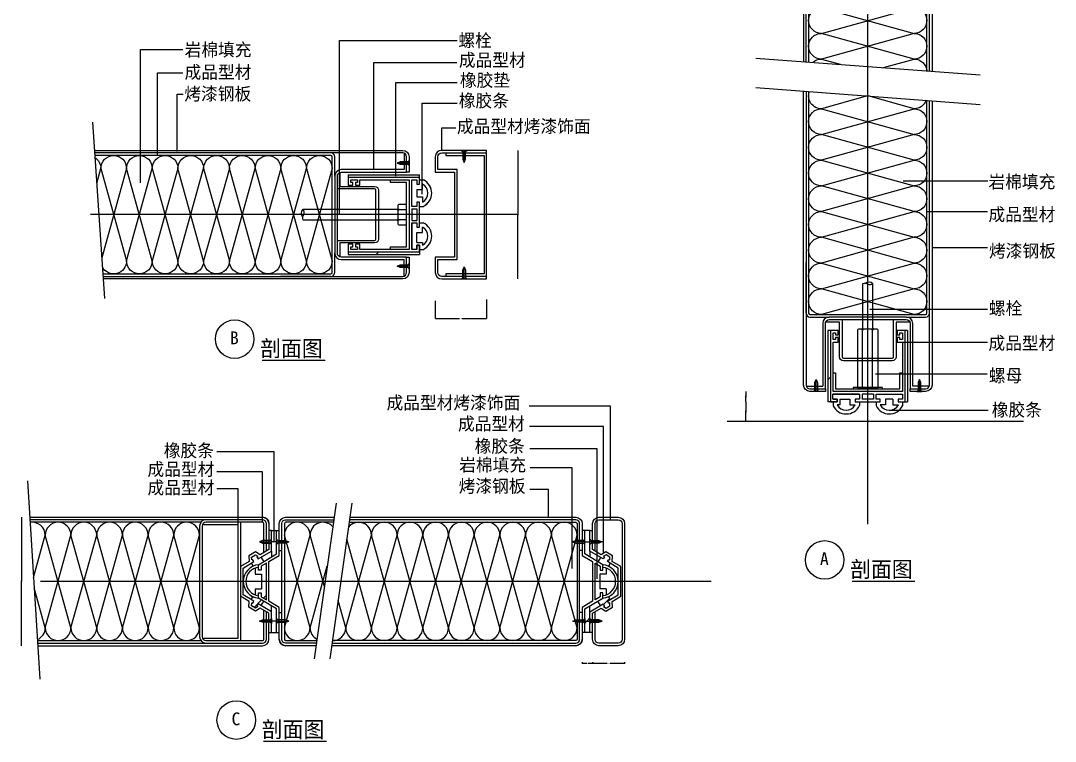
# Model space of a CAD drawing. Header units: metres. Extents: x 52 to 869, y 39 to 1142.
# Drawn here: x 52 to 857, y 39 to 600 of the extents above; entities that cross this region are included whole.
import ezdxf

# ---------------------------------------------------------------- set-up
doc = ezdxf.new("R2010")
doc.units = ezdxf.units.M
for name, color, linetype in [('2', 2, 'Continuous'), ('3', 3, 'Continuous'), ('4', 4, 'Continuous'), ('DIM', 3, 'Continuous'), ('TEXT', 3, 'Continuous')]:
    doc.layers.add(name, color=color, linetype=linetype)
doc.dimstyles.get("Standard").update_dxf_attribs({"dimtxt": 2.5, "dimasz": 2.5, "dimexe": 1.25, "dimexo": 0.625, "dimtad": 1, "dimcen": 2.5, "dimazin": 3, "dimtfac": 1, "dimtmove": 0, "dimatfit": 3})

# ---------------------------------------------------------------- blocks, each defined once
blk = doc.blocks.new('*D4')
for p, q in [((374.32, 382.08), (374.32, 368.32)), ((414.32, 383.13), (414.32, 368.32)), ((374.57, 368.32), (393.32, 368.32)), ((395.32, 368.32), (414.07, 368.32))]:
    blk.add_line(p, q)
at = {"layer": 'Defpoints'}
for p in [(374.32, 382.08), (414.32, 383.13), (374.32, 368.32)]:
    blk.add_point(p, dxfattribs=at)
at = {"layer": 'DIM', "insert": (394.32, 368.32), "char_height": 1, "attachment_point": 5}
blk.add_mtext('40', dxfattribs=at)
blk = doc.blocks.new('*D5')
for p, q in [((438.48, 499.12), (438.48, 449.12)), ((438.23, 449.12), (437.98, 449.12)), ((438.48, 399.12), (438.48, 449.12)), ((438.48, 449.12), (438.48, 449.12)), ((438.73, 449.12), (438.98, 449.12))]:
    blk.add_line(p, q)
at = {"layer": 'Defpoints'}
for p in [(438.48, 499.12), (438.48, 449.12), (438.48, 399.12)]:
    blk.add_point(p, dxfattribs=at)
at = {"layer": 'DIM', "insert": (438.48, 450.245), "char_height": 1, "attachment_point": 5}
blk.add_mtext('0', dxfattribs=at)
blk = doc.blocks.new('*D6')
for p, q in [((615.62, 307.6), (615.37, 307.6)), ((615.87, 311.6), (615.87, 307.6)), ((615.87, 303.6), (615.87, 307.6)), ((615.87, 307.6), (615.87, 307.6)), ((616.12, 307.6), (616.37, 307.6))]:
    blk.add_line(p, q)
at = {"layer": 'Defpoints'}
for p in [(615.87, 311.6), (615.87, 307.6), (615.87, 303.6)]:
    blk.add_point(p, dxfattribs=at)
at = {"layer": 'DIM', "insert": (615.87, 308.725), "char_height": 1, "attachment_point": 5}
blk.add_mtext('7 ', dxfattribs=at)
blk = doc.blocks.new('*D7')
for p, q in [((615.87, 303.6), (615.87, 296.1)), ((615.62, 296.1), (615.37, 296.1)), ((615.87, 288.6), (615.87, 296.1)), ((615.87, 296.1), (615.87, 296.1)), ((616.12, 296.1), (616.37, 296.1))]:
    blk.add_line(p, q)
at = {"layer": 'Defpoints'}
for p in [(615.87, 303.6), (615.87, 296.1), (615.87, 288.6)]:
    blk.add_point(p, dxfattribs=at)
at = {"layer": 'DIM', "insert": (615.87, 297.225), "char_height": 1, "attachment_point": 5}
blk.add_mtext('0', dxfattribs=at)
blk = doc.blocks.new('*D9')
for p, q in [((52.33, 213.8), (52.33, 163.8)), ((52.08, 163.8), (51.83, 163.8)), ((52.33, 113.8), (52.33, 163.8)), ((52.33, 163.8), (52.33, 163.8)), ((52.58, 163.8), (52.83, 163.8))]:
    blk.add_line(p, q)
at = {"layer": 'Defpoints'}
for p in [(52.33, 213.8), (52.33, 163.8), (52.33, 113.8)]:
    blk.add_point(p, dxfattribs=at)
at = {"layer": 'DIM', "insert": (52.33, 164.925), "char_height": 1, "attachment_point": 5}
blk.add_mtext('0', dxfattribs=at)
blk = doc.blocks.new('*D10')
for p, q in [((508.16, 100), (496.41, 100)), ((496.66, 101.06), (496.66, 100)), ((521.91, 100), (510.16, 100)), ((521.66, 101.06), (521.66, 100))]:
    blk.add_line(p, q)
at = {"layer": 'Defpoints'}
for p in [(496.66, 101.06), (521.66, 101.06), (521.66, 100)]:
    blk.add_point(p, dxfattribs=at)
at = {"layer": 'DIM', "insert": (509.16, 100), "char_height": 1, "attachment_point": 5}
blk.add_mtext('25', dxfattribs=at)
blk = doc.blocks.new('*D11')
for p, q in [((492.16, 100), (488.41, 100)), ((488.66, 101.06), (488.66, 100)), ((496.91, 100), (493.16, 100)), ((496.66, 101.06), (496.66, 100))]:
    blk.add_line(p, q)
at = {"layer": 'Defpoints'}
for p in [(488.66, 101.06), (496.66, 101.06), (496.66, 100)]:
    blk.add_point(p, dxfattribs=at)
at = {"layer": 'DIM', "insert": (492.66, 100), "char_height": 1, "attachment_point": 5}
blk.add_mtext('8', dxfattribs=at)

msp = doc.modelspace()

# ---------------------------------------------------------------- hatches: boundary and pattern name
at = {"layer": '3'}
h = msp.add_hatch(dxfattribs=at)
h.set_pattern_fill('ANSI31', scale=20)
h.paths.add_polyline_path([(362.04, 478.12), (362.04, 480.12), (306.58, 480.12), (306.58, 478.12)])
h.paths.add_polyline_path([(362.04, 418.12), (362.04, 420.12), (306.58, 420.12), (306.58, 418.12)])
h.paths.add_polyline_path([(362.04, 425.35), (362.04, 422.12), (365.17, 422.12, 0.63), (365.04, 442.66), (362.04, 442.66), (362.04, 439.43), (360.04, 439.43), (360.04, 442.66), (356.04, 442.66), (356.04, 422.12), (360.04, 422.12), (360.04, 425.35)])
h.paths.add_polyline_path([(360.04, 427.51), (364.52, 427.51), (364.52, 425.29, 0.57), (364.52, 439.41), (364.52, 435.27), (360.04, 435.27)])
h.paths.add_polyline_path([(360.04, 458.81), (362.04, 458.81), (362.04, 455.58), (365.04, 455.58, 0.63), (365.17, 476.12), (362.04, 476.12), (362.04, 472.89), (360.04, 472.89), (360.04, 476.12), (356.04, 476.12), (356.04, 455.58), (360.04, 455.58)])
h.paths.add_polyline_path([(360.04, 462.97), (364.52, 462.97), (364.52, 458.83, 0.57), (364.52, 472.95), (364.52, 468.73), (360.04, 468.73)])
h = msp.add_hatch(dxfattribs=at)
h.set_pattern_fill('ANSI31', scale=20)
h.paths.add_polyline_path([(312.16, 474.12), (313.73, 474.12), (313.73, 476.12), (308.58, 476.12), (308.58, 474.12), (310.09, 474.12), (310.09, 472.12), (308.33, 472.12), (308.33, 471.12), (313.94, 471.12), (313.94, 472.12), (312.16, 472.12)])
h.paths.add_polyline_path([(313.73, 422.12), (313.73, 424.12), (312.16, 424.12), (312.16, 426.12), (313.94, 426.12), (313.94, 427.12), (308.33, 427.12), (308.33, 426.12), (310.09, 426.12), (310.09, 424.12), (308.58, 424.12), (308.58, 422.12)])
h = msp.add_hatch(dxfattribs=at)
h.set_pattern_fill('ANSI31', scale=20)
h.paths.add_polyline_path([(739.79, 303.6), (741.79, 303.6), (741.79, 359.07), (739.79, 359.07)])
h.paths.add_polyline_path([(679.79, 303.6), (681.79, 303.6), (681.79, 359.07), (679.79, 359.07)])
h.paths.add_polyline_path([(687.02, 303.6), (683.79, 303.6), (683.79, 300.48, 0.63), (704.33, 300.61), (704.33, 303.6), (701.1, 303.6), (701.1, 305.6), (704.33, 305.6), (704.33, 309.6), (683.79, 309.6), (683.79, 305.6), (687.02, 305.6)])
h.paths.add_polyline_path([(689.18, 305.6), (689.18, 301.12), (686.96, 301.12, 0.57), (701.09, 301.12), (696.94, 301.12), (696.94, 305.6)])
h.paths.add_polyline_path([(720.49, 305.6), (720.49, 303.6), (717.26, 303.6), (717.26, 300.61, 0.63), (737.79, 300.48), (737.79, 303.6), (734.57, 303.6), (734.57, 305.6), (737.79, 305.6), (737.79, 309.6), (717.26, 309.6), (717.26, 305.6)])
h.paths.add_polyline_path([(724.65, 305.6), (724.65, 301.12), (720.5, 301.12, 0.57), (734.63, 301.12), (730.41, 301.12), (730.41, 305.6)])
h = msp.add_hatch(dxfattribs=at)
h.set_pattern_fill('ANSI31', scale=20)
h.paths.add_polyline_path([(735.79, 353.49), (735.79, 351.92), (737.79, 351.92), (737.79, 357.07), (735.79, 357.07), (735.79, 355.56), (733.79, 355.56), (733.79, 357.31), (732.79, 357.31), (732.79, 351.7), (733.79, 351.7), (733.79, 353.49)])
h.paths.add_polyline_path([(683.79, 351.92), (685.79, 351.92), (685.79, 353.49), (687.79, 353.49), (687.79, 351.7), (688.79, 351.7), (688.79, 357.31), (687.79, 357.31), (687.79, 355.56), (685.79, 355.56), (685.79, 357.07), (683.79, 357.07)])
h = msp.add_hatch(dxfattribs=at)
h.set_pattern_fill('ANSI31', scale=20)
h.paths.add_polyline_path([(250.94, 203.53), (246.94, 203.53), (246.94, 194.57), (250.94, 194.57), (250.94, 196.57)])
h = msp.add_hatch(dxfattribs=at)
h.set_pattern_fill('ANSI31', scale=20)
h.paths.add_polyline_path([(490.66, 203.53), (494.66, 203.53), (494.66, 194.57), (490.66, 194.57), (490.66, 196.57)])
h = msp.add_hatch(dxfattribs=at)
h.set_pattern_fill('ANSI31', scale=20)
h.paths.add_polyline_path([(250.94, 194.57), (246.94, 194.57), (246.94, 192.57), (246.94, 187.43), (246.94, 182.76), (250.94, 185.16)])
h = msp.add_hatch(dxfattribs=at)
h.set_pattern_fill('ANSI31', scale=20)
h.paths.add_polyline_path([(490.66, 194.57), (494.66, 194.57), (494.66, 192.57), (494.66, 187.43), (494.66, 182.76), (490.66, 185.16)])
h = msp.add_hatch(dxfattribs=at)
h.set_pattern_fill('ANSI31', scale=20)
h.paths.add_polyline_path([(233.26, 179.22), (232.23, 180.93), (231.57, 180.54), (231.4, 182.77), (234.43, 184.59), (236.31, 183.38), (235.66, 182.99), (236.69, 181.28), (238.79, 182.54), (240.85, 179.11), (236.94, 176.77, 0.09), (232.55, 175.63), (231.15, 177.96)])
h = msp.add_hatch(dxfattribs=at)
h.set_pattern_fill('ANSI31', scale=20)
h.paths.add_polyline_path([(239.23, 169.48), (234.25, 169.48), (234.25, 174.17, -0.06), (236.94, 174.76), (236.94, 172.63), (238.94, 172.63), (238.94, 175.63), (242.94, 178.03), (242.94, 149.57), (238.94, 151.96), (238.94, 154.96), (236.94, 154.96), (236.94, 152.84, -0.06), (234.25, 153.43), (234.25, 158.12), (239.23, 158.12)])
h = msp.add_hatch(dxfattribs=at)
h.set_pattern_fill('ANSI31', scale=20)
h.paths.add_polyline_path([(498.66, 178.03), (502.66, 175.63), (502.66, 172.63), (504.66, 172.63), (504.66, 174.76, -0.06), (507.36, 174.17), (507.36, 169.48), (502.38, 169.48), (502.38, 158.12), (507.36, 158.12), (507.36, 153.43, -0.06), (504.66, 152.84), (504.66, 154.96), (502.66, 154.96), (502.66, 151.96), (498.66, 149.57)])
h = msp.add_hatch(dxfattribs=at)
h.set_pattern_fill('ANSI31', scale=20)
h.paths.add_polyline_path([(500.76, 179.11), (502.82, 182.54), (504.92, 181.28), (505.95, 182.99), (505.29, 183.38), (507.18, 184.59), (510.21, 182.77), (510.03, 180.54), (509.38, 180.93), (508.35, 179.22), (510.45, 177.96), (509.06, 175.63, 0.09), (504.66, 176.77)])
h = msp.add_hatch(dxfattribs=at)
h.set_pattern_fill('ANSI31', scale=20)
h.paths.add_polyline_path([(236.94, 152.84), (236.94, 150.83, -0.93), (236.94, 176.77), (236.94, 174.76, 0.91)])
h = msp.add_hatch(dxfattribs=at)
h.set_pattern_fill('ANSI31', scale=20)
h.paths.add_polyline_path([(504.66, 174.76), (504.66, 176.77, -0.93), (504.66, 150.83), (504.66, 152.84, 0.91)])
h = msp.add_hatch(dxfattribs=at)
h.set_pattern_fill('ANSI31', scale=20)
h.paths.add_polyline_path([(240.85, 148.49), (238.79, 145.06), (236.69, 146.32), (235.66, 144.61), (236.31, 144.21), (234.43, 143.01), (231.4, 144.83), (231.57, 147.06), (232.23, 146.66), (233.26, 148.38), (231.15, 149.64), (232.55, 151.97, 0.09), (236.94, 150.83)])
h = msp.add_hatch(dxfattribs=at)
h.set_pattern_fill('ANSI31', scale=20)
h.paths.add_polyline_path([(500.76, 148.49), (502.82, 145.06), (504.92, 146.32), (505.95, 144.61), (505.29, 144.21), (507.18, 143.01), (510.21, 144.83), (510.03, 147.06), (509.38, 146.66), (508.35, 148.38), (510.45, 149.64), (509.06, 151.97, -0.09), (504.66, 150.83)])
h = msp.add_hatch(dxfattribs=at)
h.set_pattern_fill('ANSI31', scale=20)
h.paths.add_polyline_path([(250.94, 133.03), (246.94, 133.03), (246.94, 135.03), (246.94, 140.17), (246.94, 144.83), (250.94, 142.44)])
h = msp.add_hatch(dxfattribs=at)
h.set_pattern_fill('ANSI31', scale=20)
h.paths.add_polyline_path([(490.66, 133.03), (494.66, 133.03), (494.66, 135.03), (494.66, 140.17), (494.66, 144.83), (490.66, 142.44)])
h = msp.add_hatch(dxfattribs=at)
h.set_pattern_fill('ANSI31', scale=20)
h.paths.add_polyline_path([(250.94, 124.06), (246.94, 124.06), (246.94, 133.03), (250.94, 133.03), (250.94, 131.03)])
h = msp.add_hatch(dxfattribs=at)
h.set_pattern_fill('ANSI31', scale=20)
h.paths.add_polyline_path([(490.66, 124.06), (494.66, 124.06), (494.66, 133.03), (490.66, 133.03), (490.66, 131.03)])

# ---------------------------------------------------------------- linework, layer by layer
at = {"layer": '2'}
msp.add_line((601.5, 288.6), (832.07, 288.6), dxfattribs=at)
at = {"layer": '3'}
for p, q in [((396.82, 499.12), (396.82, 489.74)), ((354.04, 489.29), (344.66, 489.29)), ((306.58, 480.12), (362.04, 480.12)), ((306.58, 480.12), (306.58, 478.12)), ((362.04, 478.12), (362.04, 480.12)), ((362.04, 476.12), (365.17, 476.12)), ((308.33, 472.12), (308.33, 471.12)), ((313.94, 472.12), (313.94, 471.12)), ((360.04, 468.73), (360.04, 462.97)), ((360.04, 468.73), (364.52, 468.73)), ((364.52, 468.73), (364.52, 472.95)), ((360.04, 462.97), (364.52, 462.97)), ((364.52, 462.97), (364.52, 458.83)), ((352.04, 452.92), (346.09, 452.92)), ((362.04, 455.58), (365.04, 455.58)), ((352.04, 445.12), (346.09, 445.12)), ((360.04, 427.51), (360.04, 435.27)), ((360.04, 435.27), (364.52, 435.27)), ((362.04, 442.66), (365.04, 442.66)), ((364.52, 435.27), (364.52, 439.41)), ((308.33, 426.12), (308.33, 427.12)), ((313.94, 426.12), (313.94, 427.12)), ((360.04, 427.51), (364.52, 427.51)), ((364.52, 427.51), (364.52, 425.29)), ((306.58, 420.12), (306.58, 418.12)), ((362.04, 422.12), (365.17, 422.12)), ((362.04, 420.12), (362.04, 418.12)), ((306.58, 418.12), (362.04, 418.12)), ((354.04, 409.01), (344.66, 409.01)), ((396.82, 399.12), (396.82, 408.5)), ((679.79, 359.07), (679.79, 303.6)), ((681.79, 359.07), (679.79, 359.07)), ((687.79, 357.31), (688.79, 357.31)), ((706.79, 314.6), (706.79, 359.18)), ((714.6, 314.6), (714.6, 359.18)), ((733.79, 357.31), (732.79, 357.31)), ((741.79, 359.07), (739.79, 359.07)), ((741.79, 359.07), (741.79, 303.6)), ((687.79, 351.7), (688.79, 351.7)), ((733.79, 351.7), (732.79, 351.7)), ((670.69, 311.6), (670.69, 320.99)), ((722.08, 314.6), (699.51, 314.6)), ((699.51, 314.6), (699.51, 313.6)), ((722.08, 314.6), (722.08, 313.6)), ((750.97, 311.6), (750.97, 320.99)), ((681.79, 303.6), (679.79, 303.6)), ((683.79, 303.6), (683.79, 300.48)), ((689.18, 301.12), (686.96, 301.12)), ((689.18, 305.6), (696.94, 305.6)), ((689.18, 305.6), (689.18, 301.12)), ((696.94, 305.6), (696.94, 301.12)), ((696.94, 301.12), (701.09, 301.12)), ((704.33, 303.6), (704.33, 300.61)), ((717.26, 303.6), (717.26, 300.61)), ((724.65, 301.12), (720.5, 301.12)), ((730.41, 305.6), (724.65, 305.6)), ((724.65, 305.6), (724.65, 301.12)), ((730.41, 305.6), (730.41, 301.12)), ((730.41, 301.12), (734.63, 301.12)), ((737.79, 303.6), (737.79, 300.48)), ((739.79, 303.6), (741.79, 303.6)), ((61.8, 166.88), (70.94, 199.8)), ((90.94, 127.8), (70.94, 199.8)), ((70.94, 127.8), (90.94, 199.8)), ((110.94, 127.8), (90.94, 199.8)), ((90.94, 127.8), (110.94, 199.8)), ((130.94, 127.8), (110.94, 199.8)), ((110.94, 127.8), (130.94, 199.8)), ((150.94, 127.8), (130.94, 199.8)), ((130.94, 127.8), (150.94, 199.8)), ((150.94, 127.8), (170.94, 199.8)), ((170.94, 127.8), (150.94, 199.8)), ((190.94, 127.8), (170.94, 199.8)), ((170.94, 127.8), (190.94, 199.8)), ((237.56, 194.57), (246.94, 194.57)), ((250.94, 194.57), (246.94, 194.57)), ((250.94, 194.57), (260.33, 194.57)), ((256.94, 127.8), (276.94, 199.8)), ((276.94, 127.8), (256.94, 199.8)), ((288.05, 159.83), (276.94, 199.8)), ((304.66, 127.8), (324.66, 199.8)), ((324.66, 127.8), (305.54, 196.63)), ((344.66, 127.8), (324.66, 199.8)), ((324.66, 127.8), (344.66, 199.8)), ((364.66, 127.8), (344.66, 199.8)), ((344.66, 127.8), (364.66, 199.8)), ((384.66, 127.8), (364.66, 199.8)), ((364.66, 127.8), (384.66, 199.8)), ((404.66, 127.8), (384.66, 199.8)), ((384.66, 127.8), (404.66, 199.8)), ((424.66, 127.8), (404.66, 199.8)), ((404.66, 127.8), (424.66, 199.8)), ((444.66, 127.8), (424.66, 199.8)), ((424.66, 127.8), (444.66, 199.8)), ((464.66, 127.8), (444.66, 199.8)), ((444.66, 127.8), (464.66, 199.8)), ((464.66, 127.8), (484.66, 199.8)), ((484.66, 127.8), (464.66, 199.8)), ((490.66, 194.57), (481.28, 194.57)), ((490.66, 194.57), (494.66, 194.57)), ((504.05, 194.57), (494.66, 194.57)), ((246.94, 187.43), (246.94, 182.76)), ((494.66, 187.43), (494.66, 182.76)), ((231.15, 177.96), (232.55, 175.63)), ((238.79, 182.54), (240.85, 179.11)), ((502.82, 182.54), (500.76, 179.11)), ((510.45, 177.96), (509.06, 175.63)), ((234.25, 174.17), (234.25, 169.48)), ((234.25, 169.48), (239.23, 169.48)), ((239.23, 169.48), (239.23, 158.12)), ((276.94, 127.8), (290.35, 176.05)), ((507.36, 169.48), (502.38, 169.48)), ((502.38, 169.48), (502.38, 158.12)), ((507.36, 174.17), (507.36, 169.48)), ((70.94, 127.8), (62.29, 158.94)), ((234.25, 158.12), (239.23, 158.12)), ((234.25, 158.12), (234.25, 153.43)), ((507.36, 158.12), (502.38, 158.12)), ((507.36, 158.12), (507.36, 153.43)), ((231.15, 149.64), (232.55, 151.97)), ((238.79, 145.06), (240.85, 148.49)), ((304.66, 127.8), (298.79, 148.96)), ((502.82, 145.06), (500.76, 148.49)), ((510.45, 149.64), (509.06, 151.97)), ((246.94, 140.17), (246.94, 144.83)), ((494.66, 140.17), (494.66, 144.83)), ((237.56, 133.03), (246.94, 133.03)), ((250.94, 133.03), (246.94, 133.03)), ((250.94, 133.03), (260.33, 133.03)), ((490.66, 133.03), (481.28, 133.03)), ((490.66, 133.03), (494.66, 133.03)), ((504.05, 133.03), (494.66, 133.03))]:
    msp.add_line(p, q, dxfattribs=at)
for points in [[(674.79, 590.12, -1), (674.79, 610.12), (746.79, 590.12, -1), (746.79, 570.12), (674.79, 590.12), (746.79, 610.12, -1), (746.79, 590.12), (674.79, 570.12, -1)], [(674.79, 511.48, -1), (674.79, 531.48), (746.79, 511.48, -1), (746.79, 491.48), (674.79, 511.48), (746.79, 531.48, -1), (746.79, 511.48), (674.79, 491.48, -1)], [(154.17, 413.12, -1), (134.17, 413.12), (154.17, 485.12, -1), (174.17, 485.12), (154.17, 413.12), (134.17, 485.12, -1), (154.17, 485.12), (174.17, 413.12, -1)], [(194.17, 413.12, -1), (174.17, 413.12), (194.17, 485.12, -1), (214.17, 485.12), (194.17, 413.12), (174.17, 485.12, -1), (194.17, 485.12), (214.17, 413.12, -1)], [(234.17, 413.12, -1), (214.17, 413.12), (234.17, 485.12, -1), (254.17, 485.12), (234.17, 413.12), (214.17, 485.12, -1), (234.17, 485.12), (254.17, 413.12, -1)], [(274.17, 413.12, -1), (254.17, 413.12), (274.17, 485.12, -1), (294.17, 485.12), (274.17, 413.12), (254.17, 485.12, -1), (274.17, 485.12), (294.17, 413.12, -1)], [(674.79, 471.48, -1), (674.79, 491.48), (746.79, 471.48, -1), (746.79, 451.48), (674.79, 471.48), (746.79, 491.48, -1), (746.79, 471.48), (674.79, 451.48, -1)], [(345.29, 456.32), (345.29, 441.92, 0.41), (346.09, 441.12), (352.04, 441.12), (352.04, 457.12), (346.09, 457.12, 0.41)], [(674.79, 431.48, -1), (674.79, 451.48), (746.79, 431.48, -1), (746.79, 411.48), (674.79, 431.48), (746.79, 451.48, -1), (746.79, 431.48), (674.79, 411.48, -1)], [(674.79, 391.48, -1), (674.79, 411.48), (746.79, 391.48, -1), (746.79, 371.48), (674.79, 391.48), (746.79, 411.48, -1), (746.79, 391.48), (674.79, 371.48, -1)], [(717.99, 359.98), (703.59, 359.98, 0.41), (702.79, 359.18), (702.79, 314.6), (718.79, 314.6), (718.79, 359.18, 0.41)]]:
    msp.add_lwpolyline(points, format="xyb", close=True, dxfattribs=at)
for points in [[(668.21, 567.64, -0.18), (674.79, 570.12), (689.38, 566.07)], [(723.15, 563.55), (746.79, 570.12, -0.39), (756.75, 561.04)], [(710.67, 541.44), (674.79, 531.48, -0.52), (665.37, 544.82)], [(756.19, 538.05, -0.32), (746.79, 531.48), (711.01, 541.42)], [(109.63, 493.5, -0.25), (114.17, 485.12), (134.17, 413.12, -0.78), (115.35, 408.42)], [(110.97, 473.6), (114.17, 485.12, -1), (134.17, 485.12), (114.86, 415.61)], [(271.22, 453.12, 0.36), (271.05, 447.28, 0.36)], [(346.29, 453.12), (271.22, 453.12, -0.25), (271.97, 449.23, 0.26), (271.22, 445.12), (346.29, 445.12)], [(345.29, 452.12, -0.41), (346.09, 452.92, -0.41), (345.29, 453.72)], [(345.29, 444.32, -0.41), (346.09, 445.12, -0.41), (345.29, 445.92)], [(714.79, 358.98), (714.79, 395.43, -0.25), (710.91, 394.68, 0.26), (706.79, 395.43), (706.79, 358.98)], [(714.79, 395.43, 0.36), (708.95, 395.6, 0.36)], [(705.99, 359.98, -0.41), (706.79, 359.18, -0.41), (707.59, 359.98)], [(713.8, 359.98, -0.41), (714.6, 359.18, -0.41), (715.4, 359.98)]]:
    msp.add_lwpolyline(points, format="xyb", dxfattribs=at)
for points in [[(394.82, 499.12), (395.82, 498.12), (395.82, 492.18), (396.82, 489.74), (397.82, 492.18), (397.82, 498.12), (398.82, 499.12)], [(354.04, 491.29), (353.04, 490.29), (347.1, 490.29), (344.66, 489.29), (347.1, 488.29), (353.04, 488.29), (354.04, 487.29)], [(354.04, 407.01), (353.04, 408.01), (347.1, 408.01), (344.66, 409.01), (347.1, 410.01), (353.04, 410.01), (354.04, 411.01)], [(394.82, 399.12), (395.82, 400.12), (395.82, 406.06), (396.82, 408.5), (397.82, 406.06), (397.82, 400.12), (398.82, 399.12)], [(668.69, 311.6), (669.69, 312.6), (669.69, 318.54), (670.69, 320.99), (671.69, 318.54), (671.69, 312.6), (672.69, 311.6)], [(752.97, 311.6), (751.97, 312.6), (751.97, 318.54), (750.97, 320.99), (749.97, 318.54), (749.97, 312.6), (748.97, 311.6)], [(246.94, 196.57), (245.94, 195.57), (240, 195.57), (237.56, 194.57), (240, 193.57), (245.94, 193.57), (246.94, 192.57)], [(250.94, 196.57), (251.94, 195.57), (257.88, 195.57), (260.33, 194.57), (257.88, 193.57), (251.94, 193.57), (250.94, 192.57)], [(490.66, 196.57), (489.66, 195.57), (483.72, 195.57), (481.28, 194.57), (483.72, 193.57), (489.66, 193.57), (490.66, 192.57)], [(494.66, 196.57), (495.66, 195.57), (501.6, 195.57), (504.05, 194.57), (501.6, 193.57), (495.66, 193.57), (494.66, 192.57)], [(246.94, 131.03), (245.94, 132.03), (240, 132.03), (237.56, 133.03), (240, 134.03), (245.94, 134.03), (246.94, 135.03)], [(250.94, 131.03), (251.94, 132.03), (257.88, 132.03), (260.33, 133.03), (257.88, 134.03), (251.94, 134.03), (250.94, 135.03)], [(490.66, 131.03), (489.66, 132.03), (483.72, 132.03), (481.28, 133.03), (483.72, 134.03), (489.66, 134.03), (490.66, 135.03)], [(494.66, 131.03), (495.66, 132.03), (501.6, 132.03), (504.05, 133.03), (501.6, 134.03), (495.66, 134.03), (494.66, 135.03)]]:
    msp.add_lwpolyline(points, close=True, dxfattribs=at)
for centre, radius, start, end in [((360.2, 465.88), 11.38, 295.17, 64.09), ((360.4, 465.89), 8.18, 300.29, 59.71), ((360.4, 432.35), 8.18, 300.29, 59.71), ((360.2, 432.36), 11.38, 295.91, 64.83), ((694.03, 305.45), 11.38, 205.91, 334.83), ((694.02, 305.25), 8.18, 210.29, 329.71), ((727.56, 305.45), 11.38, 205.17, 334.09), ((727.56, 305.25), 8.18, 210.29, 329.71), ((60.94, 199.8), 10, 0, 100.43), ((80.94, 199.8), 10, 0, 180), ((100.94, 199.8), 10, 0, 180), ((120.94, 199.8), 10, 0, 180), ((140.94, 199.8), 10, 0, 180), ((160.94, 199.8), 10, 0, 180), ((180.94, 199.8), 10, 0, 180), ((266.94, 199.8), 10, 0, 180), ((286.94, 199.8), 10, 39.85, 180), ((314.66, 199.8), 10, 0, 141.08), ((334.66, 199.8), 10, 0, 180), ((354.66, 199.8), 10, 0, 180), ((374.66, 199.8), 10, 0, 180), ((394.66, 199.8), 10, 0, 180), ((414.66, 199.8), 10, 0, 180), ((434.66, 199.8), 10, 0, 180), ((454.66, 199.8), 10, 0, 180), ((474.66, 199.8), 10, 0, 180), ((237.95, 163.8), 13.01, 94.44, 265.56), ((237.95, 163.8), 11.01, 95.25, 264.75), ((503.66, 163.8), 13.01, 274.44, 85.56), ((503.66, 163.8), 11.01, 275.25, 84.75), ((60.94, 127.8), 10, 292.75, 0), ((80.94, 127.8), 10, 180, 0), ((100.94, 127.8), 10, 180, 0), ((120.94, 127.8), 10, 180, 0), ((140.94, 127.8), 10, 180, 0), ((160.94, 127.8), 10, 180, 0), ((180.94, 127.8), 10, 180, 0), ((266.94, 127.8), 10, 180, 0), ((286.94, 127.8), 10, 180, 242.04), ((294.66, 127.8), 10, 268.31, 360), ((314.66, 127.8), 10, 180, 360), ((334.66, 127.8), 10, 180, 360), ((354.66, 127.8), 10, 180, 360), ((374.66, 127.8), 10, 180, 360), ((394.66, 127.8), 10, 180, 360), ((414.66, 127.8), 10, 180, 360), ((434.66, 127.8), 10, 180, 360), ((454.66, 127.8), 10, 180, 360), ((474.66, 127.8), 10, 180, 360)]:
    msp.add_arc(centre, radius, start, end, dxfattribs=at)
at = {"layer": '4'}
for p, q in [((293.17, 497.12), (253.87, 497.12)), ((296.17, 473.28), (296.17, 424.96)), ((356.04, 453.58), (360.04, 453.58)), ((356.04, 453.58), (356.04, 444.66)), ((360.04, 453.58), (360.04, 444.66)), ((356.04, 444.66), (360.04, 444.66)), ((360.04, 422.12), (360.04, 425.35)), ((360.04, 425.35), (362.04, 425.35)), ((360.04, 425.35), (362.04, 425.35)), ((360.04, 422.12), (360.04, 425.35)), ((350.04, 401.29), (350.04, 414.12)), ((662.79, 372.48), (662.79, 411.78)), ((758.79, 372.48), (758.79, 411.78)), ((293.17, 401.12), (253.87, 401.12)), ((734.96, 369.48), (686.63, 369.48)), ((662.97, 315.6), (675.79, 315.6)), ((706.33, 309.6), (706.33, 305.6)), ((715.26, 309.6), (706.33, 309.6)), ((715.26, 309.6), (715.26, 305.6)), ((683.79, 305.6), (687.02, 305.6)), ((683.79, 305.6), (687.02, 305.6)), ((687.02, 305.6), (687.02, 303.6)), ((687.02, 305.6), (687.02, 303.6)), ((715.26, 305.6), (706.33, 305.6)), ((195.94, 211.8), (59, 211.8)), ((191.94, 209.8), (59.12, 209.8)), ((222.94, 209.8), (222.94, 117.8)), ((246.94, 203.53), (252.94, 203.53)), ((494.66, 203.53), (488.66, 203.53)), ((252.94, 187.96), (254.94, 187.96)), ((488.66, 187.96), (486.66, 187.96)), ((222.94, 175.37), (222.94, 152.23)), ((252.94, 139.64), (254.94, 139.64)), ((488.66, 139.64), (486.66, 139.64)), ((246.94, 124.06), (252.94, 124.06)), ((494.66, 124.06), (488.66, 124.06)), ((64.86, 117.8), (191.94, 117.8)), ((64.98, 115.8), (195.94, 115.8))]:
    msp.add_line(p, q, dxfattribs=at)
for points in [[(662.79, 568.05), (662.79, 779.11, -0.41), (665.79, 782.11), (677.79, 782.11), (677.79, 784.11), (665.79, 784.11, 0.41), (660.79, 779.11), (660.79, 568.2)], [(758.79, 560.89), (758.79, 779.11, 0.41), (755.79, 782.11), (743.79, 782.11), (743.79, 784.11), (755.79, 784.11, -0.41), (760.79, 779.11), (760.79, 560.74)], [(756.79, 561.04), (756.79, 729.12, 0.41), (755.79, 730.12), (665.79, 730.12, 0.41), (664.79, 729.12), (664.79, 567.9)], [(662.79, 545.01), (662.79, 316.6, 0.41), (665.79, 313.6), (677.79, 313.6), (677.79, 311.6), (665.79, 311.6, -0.41), (660.79, 316.6), (660.79, 545.16)], [(664.79, 544.86), (664.79, 372.48, 0.41), (665.79, 371.48), (755.79, 371.48, 0.41), (756.79, 372.48), (756.79, 538.01)], [(760.79, 537.71), (760.79, 316.6, -0.41), (755.79, 311.6), (743.79, 311.6), (743.79, 313.6), (755.79, 313.6, 0.41), (758.79, 316.6), (758.79, 537.86)], [(109.26, 499.12), (349.04, 499.12, -0.41), (354.04, 494.12), (354.04, 482.12), (352.04, 482.12), (352.04, 494.12, 0.41), (349.04, 497.12), (109.39, 497.12)], [(115.7, 403.12), (293.17, 403.12, 0.41), (294.17, 404.12), (294.17, 494.12, 0.41), (293.17, 495.12), (109.52, 495.12)], [(296.17, 479.12), (296.17, 494.12, 0.41), (293.17, 497.12, 0.41)], [(350.04, 496.95), (350.04, 484.12), (301.17, 484.12, 0.41), (296.17, 479.12), (296.17, 419.12, 0.41), (301.17, 414.12), (350.04, 414.12)], [(414.32, 401.12), (379.32, 401.12, -0.41), (376.32, 404.12), (376.32, 414.12), (391.32, 414.12), (391.32, 484.12), (376.32, 484.12), (376.32, 494.12, -0.41), (379.32, 497.12), (414.32, 497.12)], [(352.04, 416.12), (301.17, 416.12, -0.41), (298.17, 419.12), (298.17, 479.12, -0.41), (301.17, 482.12), (352.04, 482.12)], [(300.17, 481.95), (300.17, 471.12), (327.16, 471.12, -0.41), (330.16, 468.12), (330.16, 430.12, -0.41), (327.16, 427.12), (300.17, 427.12), (300.17, 416.29)], [(298.17, 429.12), (327.16, 429.12, 0.41), (328.16, 430.12), (328.16, 468.12, 0.41), (327.16, 469.12), (298.17, 469.12)], [(293.17, 401.12, 0.41), (296.17, 404.12), (296.17, 419.12)], [(115.84, 401.12), (349.04, 401.12, 0.41), (352.04, 404.12), (352.04, 416.12), (354.04, 416.12), (354.04, 404.12, -0.41), (349.04, 399.12), (115.97, 399.12)], [(662.79, 372.48, 0.41), (665.79, 369.48), (680.79, 369.48)], [(740.79, 369.48), (755.79, 369.48, 0.41), (758.79, 372.48, 0.41)], [(758.62, 315.6), (745.79, 315.6), (745.79, 364.48, 0.41), (740.79, 369.48), (680.79, 369.48, 0.41), (675.79, 364.48), (675.79, 315.6)], [(677.79, 313.6), (677.79, 364.48, -0.41), (680.79, 367.48), (740.79, 367.48, -0.41), (743.79, 364.48), (743.79, 313.6)], [(743.62, 365.48), (732.79, 365.48), (732.79, 338.49, -0.41), (729.79, 335.49), (691.79, 335.49, -0.41), (688.79, 338.49), (688.79, 365.48), (677.97, 365.48)], [(690.79, 367.48), (690.79, 338.49, 0.41), (691.79, 337.49), (729.79, 337.49, 0.41), (730.79, 338.49), (730.79, 367.48)], [(58.87, 213.8), (239.94, 213.8, -0.41), (244.94, 208.8), (244.94, 188.56), (238.23, 184.53), (234.46, 186.94), (229.31, 183.85), (229.66, 179.39), (222.94, 175.37)], [(242.94, 187.36), (242.94, 208.8, 0.41), (239.94, 211.8), (195.94, 211.8, 0.41), (190.94, 206.8), (190.94, 120.8, 0.41), (195.94, 115.8), (239.94, 115.8, 0.41), (242.94, 118.8), (242.94, 140.24)], [(240.94, 186.16), (240.94, 208.8, 0.41), (239.94, 209.8), (195.94, 209.8, 0.41), (192.94, 206.8), (192.94, 120.8, 0.41), (195.94, 117.8), (239.94, 117.8, 0.41), (240.94, 118.8), (240.94, 141.44)], [(281.52, 113.8), (257.94, 113.8, -0.41), (252.94, 118.8), (252.94, 143.57), (244.94, 148.37), (244.94, 179.23), (252.94, 184.03), (252.94, 208.8, -0.41), (257.94, 213.8), (295.7, 213.8)], [(281.81, 115.8), (257.94, 115.8, -0.41), (254.94, 118.8), (254.94, 139.64), (254.94, 187.96), (254.94, 208.8, -0.41), (257.94, 211.8), (295.41, 211.8)], [(295.13, 209.8), (257.94, 209.8, 0.41), (256.94, 208.8), (256.94, 118.8, 0.41), (257.94, 117.8), (282.09, 117.8)], [(307.98, 213.8), (483.66, 213.8, -0.41), (488.66, 208.8), (488.66, 184.03), (496.66, 179.23), (496.66, 148.37), (488.66, 143.57), (488.66, 118.8, -0.41), (483.66, 113.8), (293.8, 113.8)], [(294.09, 115.8), (483.66, 115.8, 0.41), (486.66, 118.8), (486.66, 139.64), (486.66, 187.96), (486.66, 208.8, 0.41), (483.66, 211.8), (307.69, 211.8)], [(307.41, 209.8), (483.66, 209.8, -0.41), (484.66, 208.8), (484.66, 118.8, -0.41), (483.66, 117.8), (294.37, 117.8)], [(498.66, 187.36), (498.66, 208.8, -0.41), (501.66, 211.8), (516.66, 211.8, -0.41), (519.66, 208.8), (519.66, 118.8, -0.41), (516.66, 115.8), (501.66, 115.8, -0.41), (498.66, 118.8), (498.66, 140.24)], [(65.11, 113.8), (239.94, 113.8, 0.41), (244.94, 118.8), (244.94, 139.04), (238.23, 143.06), (234.46, 140.66), (229.31, 143.75), (229.66, 148.21), (222.94, 152.23)]]:
    msp.add_lwpolyline(points, format="xyb", dxfattribs=at)
for points in [[(414.32, 499.12), (379.32, 499.12, 0.41), (374.32, 494.12), (374.32, 482.12), (389.32, 482.12), (389.32, 416.12), (374.32, 416.12), (374.32, 404.12, 0.41), (379.32, 399.12), (414.32, 399.12)], [(507.15, 140.66), (512.29, 143.75), (511.95, 148.21), (518.66, 152.23), (518.66, 175.37), (511.95, 179.39), (512.29, 183.85), (507.15, 186.94), (503.38, 184.53), (496.66, 188.56), (496.66, 208.8, -0.41), (501.66, 213.8), (516.66, 213.8, -0.41), (521.66, 208.8), (521.66, 118.8, -0.41), (516.66, 113.8), (501.66, 113.8, -0.41), (496.66, 118.8), (496.66, 139.04), (503.38, 143.06)]]:
    msp.add_lwpolyline(points, format="xyb", close=True, dxfattribs=at)
for points in [[(382.61, 497.12), (382.61, 495.12), (412.32, 495.12), (412.32, 403.12), (382.61, 403.12), (382.61, 401.12)], [(356.04, 442.66), (356.04, 422.06), (356.04, 442.66), (360.04, 442.66), (360.04, 439.43), (362.04, 439.43), (362.04, 453.58), (362.04, 458.81), (360.04, 458.81), (360.04, 455.58), (356.04, 455.58), (356.04, 476.12), (360.04, 476.12), (360.04, 472.89), (362.04, 472.89), (362.04, 478.12), (306.58, 478.12), (306.58, 472.12), (310.09, 472.12), (310.09, 474.12), (308.58, 474.12), (308.58, 476.12), (313.73, 476.12), (313.73, 474.12), (312.16, 474.12), (312.16, 472.12), (315.73, 472.12), (315.73, 476.12), (354.04, 476.12), (354.04, 422.12), (315.73, 422.12), (315.73, 426.12), (312.16, 426.12), (312.16, 424.12), (313.73, 424.12), (313.73, 422.12), (308.58, 422.12), (308.58, 424.12), (310.09, 424.12), (310.09, 426.12), (306.58, 426.12), (306.58, 420.12), (362.04, 420.12), (362.04, 425.35), (362.04, 420.12)], [(339.61, 422.12), (339.61, 424.12), (352.04, 424.12), (352.04, 474.12), (339.61, 474.12), (339.61, 476.12)], [(362.04, 425.35), (360.04, 425.35), (360.04, 422.06), (356.04, 422.06)], [(704.33, 309.6), (683.73, 309.6), (704.33, 309.6), (704.33, 305.6), (701.1, 305.6), (701.1, 303.6), (715.26, 303.6), (720.49, 303.6), (720.49, 305.6), (717.26, 305.6), (717.26, 309.6), (737.79, 309.6), (737.79, 305.6), (734.57, 305.6), (734.57, 303.6), (739.79, 303.6), (739.79, 359.07), (733.79, 359.07), (733.79, 355.56), (735.79, 355.56), (735.79, 357.07), (737.79, 357.07), (737.79, 351.92), (735.79, 351.92), (735.79, 353.49), (733.79, 353.49), (733.79, 349.92), (737.79, 349.92), (737.79, 311.6), (683.79, 311.6), (683.79, 349.92), (687.79, 349.92), (687.79, 353.49), (685.79, 353.49), (685.79, 351.92), (683.79, 351.92), (683.79, 357.07), (685.79, 357.07), (685.79, 355.56), (687.79, 355.56), (687.79, 359.07), (681.79, 359.07), (681.79, 303.6), (687.02, 303.6), (681.79, 303.6)], [(683.79, 326.04), (685.79, 326.04), (685.79, 313.6), (735.79, 313.6), (735.79, 326.04), (737.79, 326.04)], [(687.02, 303.6), (687.02, 305.6), (683.73, 305.6), (683.73, 309.6)], [(193.11, 119.8), (220.94, 119.8), (220.94, 207.8), (193.11, 207.8)], [(244.94, 124.06), (246.94, 124.06), (246.94, 140.17), (236.69, 146.32), (235.66, 144.61), (236.31, 144.21), (234.43, 143.01), (231.4, 144.83), (231.57, 147.06), (232.23, 146.66), (233.26, 148.38), (224.94, 153.36), (224.94, 174.23), (233.26, 179.22), (232.23, 180.93), (231.57, 180.54), (231.4, 182.77), (234.43, 184.59), (236.31, 183.38), (235.66, 182.99), (236.69, 181.28), (246.94, 187.43), (246.94, 203.53), (244.94, 203.53)], [(250.94, 124.06), (250.94, 142.44), (236.94, 150.83), (236.94, 154.96), (238.94, 154.96), (238.94, 151.96), (242.94, 149.57), (242.94, 178.03), (238.94, 175.63), (238.94, 172.63), (236.94, 172.63), (236.94, 176.77), (250.94, 185.16), (250.94, 203.53)], [(490.66, 124.06), (490.66, 142.44), (504.66, 150.83), (504.66, 154.96), (502.66, 154.96), (502.66, 151.96), (498.66, 149.57), (498.66, 178.03), (502.66, 175.63), (502.66, 172.63), (504.66, 172.63), (504.66, 176.77), (490.66, 185.16), (490.66, 203.53)], [(496.66, 124.06), (494.66, 124.06), (494.66, 140.17), (504.92, 146.32), (505.95, 144.61), (505.29, 144.21), (507.18, 143.01), (510.21, 144.83), (510.03, 147.06), (509.38, 146.66), (508.35, 148.38), (516.66, 153.36), (516.66, 174.23), (508.35, 179.22), (509.38, 180.93), (510.03, 180.54), (510.21, 182.77), (507.18, 184.59), (505.29, 183.38), (505.95, 182.99), (504.92, 181.28), (494.66, 187.43), (494.66, 203.53), (496.66, 203.53)]]:
    msp.add_lwpolyline(points, dxfattribs=at)
for centre, start, end in [((239.94, 208.8), 0, 90), ((257.94, 118.8), 180, 270), ((483.66, 118.8), 270, 0)]:
    msp.add_arc(centre, 5, start, end, dxfattribs=at)
at = {"layer": 'DIM'}
for p, q in [((710.79, 208.4), (710.79, 1138.67)), ((623.77, 570.96), (798.12, 557.96)), ((623.77, 547.92), (798.12, 534.93)), ((107.79, 520.97), (117, 383.84)), ((438.09, 449.12), (106.21, 449.12)), ((57.1, 242.15), (66.73, 87.76)), ((297.25, 224.72), (280.08, 103.66)), ((309.53, 224.72), (292.37, 103.66)), ((589.1, 163.8), (67.23, 163.8))]:
    msp.add_line(p, q, dxfattribs=at)
at = {"layer": 'TEXT'}
for p, q in [((239.6, 335.81), (288.58, 335.81)), ((698.56, 164.05), (747.54, 164.05)), ((240.81, 39.46), (289.79, 39.46))]:
    msp.add_line(p, q, dxfattribs=at)
for centre in [(218.3, 352.31), (677.27, 180.55), (219.51, 55.96)]:
    msp.add_circle(centre, 15, dxfattribs=at)

# ---------------------------------------------------------------- texts
for s, height, p in [('螺栓', 10, (392.28, 579.68)), ('岩棉填充', 10, (179.37, 572.41)), ('成品型材', 10, (392.72, 564.36)), ('成品型材', 10, (179.31, 554.98)), ('橡胶垫', 10, (393.5, 548.72)), ('烤漆钢板', 10, (179.16, 538.12)), ('橡胶条', 10, (392.63, 532.77)), ('成品型材烤漆饰面', 10, (391.19, 512.83)), ('岩棉填充', 10, (804.7, 469.69)), ('成品型材', 10, (804.65, 444.29)), ('烤漆钢板', 10, (805.12, 415.94)), ('螺栓', 10, (805.01, 371.33)), ('B', 10, (214.64, 348.29)), ('成品型材', 10, (804.65, 344.2)), ('剖面图', 12.5, (238.06, 338.8)), ('螺母', 10, (805.01, 318.94)), ('成品型材烤漆饰面', 10, (336.47, 297.81)), ('橡胶条', 10, (807.25, 292.32)), ('成品型材', 10, (392.03, 281.48)), ('橡胶条', 10, (405.02, 264.11)), ('橡胶条', 10, (163.15, 260.65)), ('成品型材', 10, (150.46, 246.1)), ('岩棉填充', 10, (392.97, 249.44)), ('成品型材', 10, (150.46, 231.79)), ('烤漆钢板', 10, (392.56, 232.99)), ('A', 10, (673.61, 176.53)), ('剖面图', 12.5, (697.03, 167.04)), ('C', 10, (215.88, 51.94)), ('剖面图', 12.5, (239.27, 42.45))]:
    msp.add_text(s, height=height, dxfattribs=at).set_placement(p)

# ---------------------------------------------------------------- dimensions: what is measured, and where the dimension line sits
at = {"layer": 'DIM'}
for base, p1, p2, picture, middle in [((438.48, 449.12), (438.48, 499.12), (438.48, 399.12), '*D5', (438.48, 450.245)), ((374.32, 368.32), (374.32, 382.08), (414.32, 383.13), '*D4', (394.32, 368.32)), ((615.87, 296.1), (615.87, 303.6), (615.87, 288.6), '*D7', (615.87, 297.225)), ((52.33, 163.8), (52.33, 213.8), (52.33, 113.8), '*D9', (52.33, 164.925)), ((496.66, 100), (496.66, 101.06), (488.66, 101.06), '*D11', (492.66, 100)), ((521.66, 100), (521.66, 101.06), (496.66, 101.06), '*D10', (509.16, 100))]:
    dim = msp.add_linear_dim(base=base, p1=p1, p2=p2, dimstyle='Standard', dxfattribs=at)
    dim.commit()
    dim.dimension.update_dxf_attribs({"geometry": picture, "text_midpoint": middle})
dim = msp.add_linear_dim(base=(615.87, 307.6), p1=(615.87, 311.6), p2=(615.87, 303.6), text='7 ', dimstyle='Standard', dxfattribs=at)
dim.commit()
dim.dimension.update_dxf_attribs({"geometry": '*D6', "text_midpoint": (615.87, 308.725)})

# ---------------------------------------------------------------- leaders
for points in [[(299.86, 449.12), (299.86, 584.55), (391.34, 584.55)], [(144.95, 473.96), (144.95, 577.63), (177.93, 577.63)], [(326.56, 484.12), (326.56, 567.56), (391.23, 567.56)], [(158.37, 495.19), (158.37, 559.44), (178.06, 559.44)], [(343.56, 479.12), (343.56, 551.86), (391.47, 551.86)], [(173.58, 498.23), (173.58, 542.8), (178.29, 542.8)], [(364.14, 465.02), (364.14, 535.94), (391.36, 535.94)], [(379.32, 499.12), (379.32, 516.57), (390.46, 516.57)], [(738.44, 475.37), (804.08, 475.37)], [(756.79, 451.62), (804.06, 451.62)], [(760.79, 423.69), (804.06, 423.69)], [(712.5, 375.71), (804.06, 375.71)], [(735.79, 349.92), (804.06, 349.92)], [(716.94, 325.27), (803.66, 325.27)], [(510.54, 211.83), (510.54, 300.2), (447.48, 300.2)], [(727.56, 297.07), (804.47, 297.07)], [(505.26, 185.74), (505.26, 284.45), (447.64, 284.45)], [(500.3, 165.82), (500.3, 267.05), (447.94, 267.05)], [(248.94, 194.57), (248.94, 264.72), (204.43, 264.72)], [(480.83, 173.85), (480.83, 252.29), (448.23, 252.29)], [(239.94, 209.8), (239.94, 249.13), (204.43, 249.13)], [(220.94, 207.8), (220.94, 235.88), (204.43, 235.88)], [(462.43, 213.8), (462.43, 235.31), (447.97, 235.31)]]:
    msp.add_leader(points, dimstyle='Standard', dxfattribs=at)

doc.saveas('drawing.dxf')
